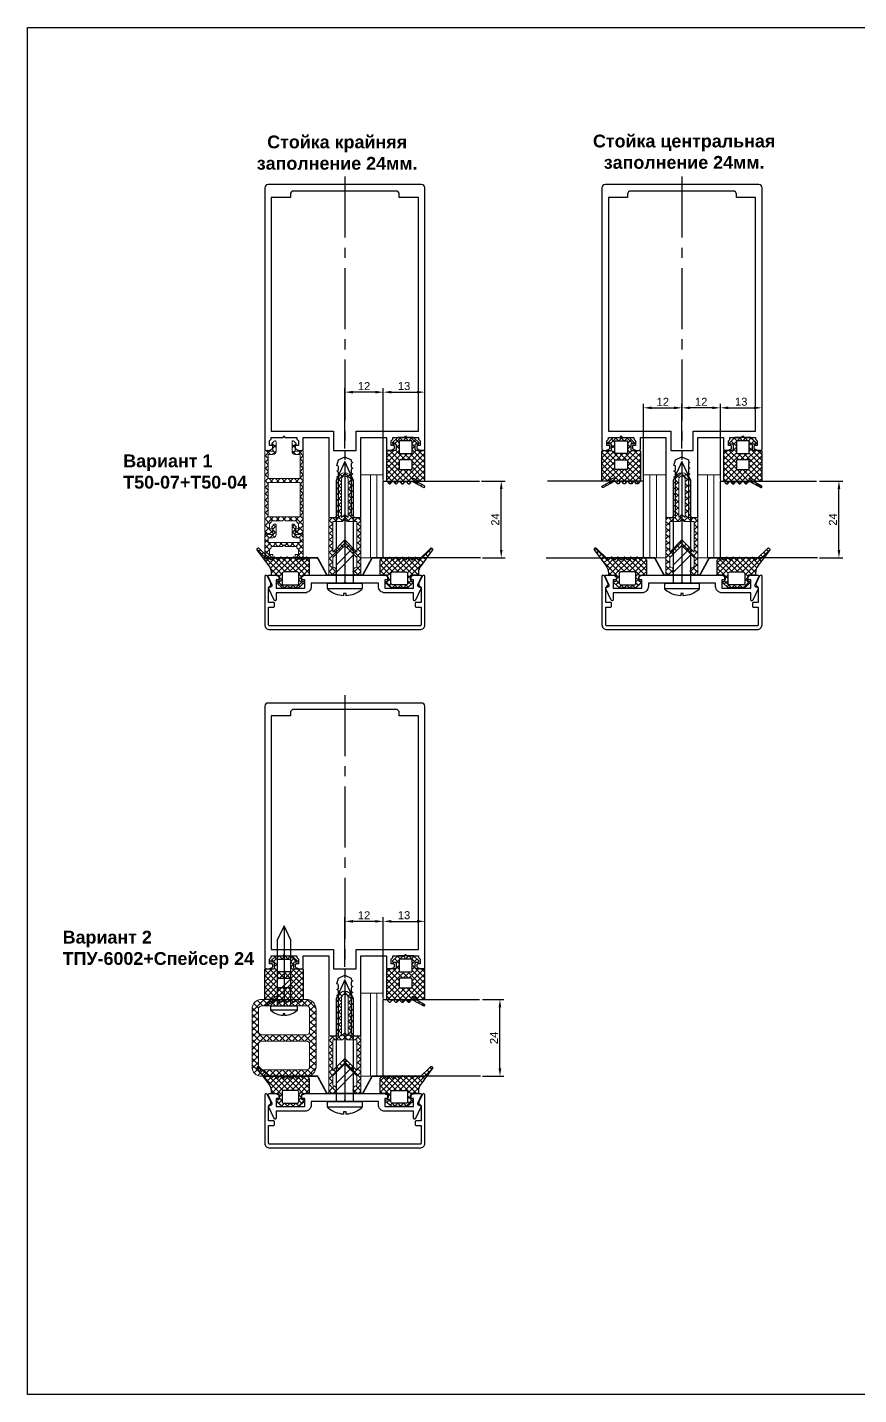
# Model space of a CAD drawing. Header units: millimetres. Extents: x 1744 to 18744, y -2272 to 2782.
# Drawn here: x 5796.6 to 6056.3, y 2066.4 to 2493.5 of the extents above; entities that cross this region are included whole.
import ezdxf

# ---------------------------------------------------------------- set-up
doc = ezdxf.new("R2010")
doc.units = ezdxf.units.MM
doc.linetypes.add('CENTER2', pattern=[28.575, 19.05, -3.175, 3.175, -3.175])
doc.linetypes.add('штриховая', pattern=[19.05, 12.7, -6.35])
doc.layers.add('Steklopaket 24mm', color=150, linetype='Continuous')
for name, color, linetype, lineweight in [('Подкладки', 1, 'Continuous', 20), ('Текстовый', 7, 'Continuous', 9), ('Уплотнители', 1, 'Continuous', 20), ('Штриховка', 1, 'Continuous', 5)]:
    doc.layers.add(name, color=color, linetype=linetype, lineweight=lineweight)
doc.styles.get("Standard").update_dxf_attribs({"font": 'arial.ttf'})
doc.styles.add('Каталожный', font='isocpeur.ttf', dxfattribs={"height": 2.5})
doc.dimstyles.new('ISO-25', dxfattribs={"dimtxt": 2.5, "dimasz": 2.5, "dimexe": 1.25, "dimexo": 0.625, "dimtad": 1, "dimtxsty": 'Standard', "dimcen": 2.5, "dimadec": 0, "dimazin": 0, "dimtfac": 1, "dimtmove": 0, "dimatfit": 3, "dimfxl": 1, "dimarcsym": 0})

# ---------------------------------------------------------------- blocks, each defined once
blk = doc.blocks.new('КП45310')
at = {"color": 0}
blk.add_lwpolyline([(23.8, -4.26), (23.8, -8.78, -0.279739), (23.48, -9.31, 0.401559), (23.17, -10.23), (24.24, -12.52, 0.802585), (25, -12.36), (25, 2.74, 0.414214), (23.5, 4.24), (-23.5, 4.24, 0.414214), (-25, 2.74), (-25, -12.36, 0.802585), (-24.24, -12.52), (-23.17, -10.23, 0.401559), (-23.48, -9.31, -0.279739), (-23.8, -8.78), (-23.8, -4.26), (-22.3, -4.26, 0.414214), (-22, -3.96), (-22, -3.06, 0.414214), (-22.3, -2.76), (-23.8, -2.76), (-23.8, 2.74, -0.414214), (-23.5, 3.04), (23.5, 3.04, -0.414214), (23.8, 2.74), (23.8, -2.76), (22.3, -2.76, 0.414214), (22, -3.06), (22, -3.96, 0.414214), (22.3, -4.26)], format="xyb", close=True, dxfattribs=at)
blk = doc.blocks.new('ТПУ-007ММ')
at = {"true_color": 0xafd9aa}
h = blk.add_hatch(dxfattribs=at)
h.set_pattern_fill('ANSI37', color=9, scale=10, angle=180, style=0)
h.set_pattern_definition([(225, (-3851.0623, 2334.4012), (0.88388348, -0.88388348), []), (315, (-3851.0623, 2334.4012), (0.88388348, 0.88388348), [])])
edge = h.paths.add_edge_path(flags=16)
edge.add_line((2.1, -1), (-2.1, -1))
edge.add_arc((-2.1, -1.5), 0.5, 90, 180)
edge.add_line((-2.6, -1.5), (-2.6, -4.5))
edge.add_arc((-2.1, -4.5), 0.5, 180, 270)
edge.add_line((-2.1, -5), (2.1, -5))
edge.add_arc((2.1, -4.5), 0.5, 270, 360)
edge.add_line((2.6, -4.5), (2.6, -1.5))
edge.add_arc((2.1, -1.5), 0.5, 0, 90)
edge = h.paths.add_edge_path()
edge.add_arc((-3.85, -2.25), 0.25, 0, 90, ccw=False)
edge.add_line((-3.6, -2.25), (-3.6, -3.75))
edge.add_arc((-3.85, -3.75), 0.25, -90, 0, ccw=False)
edge.add_line((-3.85, -4), (-5.75, -4))
edge.add_arc((-5.75, -4.25), 0.25, 90, 180)
edge.add_line((-6, -4.25), (-6, -8.62))
edge.add_arc((-5.8, -8.62), 0.2, 180, 225)
edge.add_line((-5.94, -8.76), (-5.18, -9.53))
edge.add_arc((-5, -9.35), 0.25, 225, 315)
edge.add_line((-4.82, -9.53), (-4.18, -8.88))
edge.add_arc((-4, -9.06), 0.25, 45, 135, ccw=False)
edge.add_line((-3.82, -8.88), (-3.18, -9.53))
edge.add_arc((-3, -9.35), 0.25, 225, 315)
edge.add_line((-2.82, -9.53), (-2.18, -8.88))
edge.add_arc((-2, -9.06), 0.25, 45, 135, ccw=False)
edge.add_line((-1.82, -8.88), (-1.18, -9.53))
edge.add_arc((-1, -9.35), 0.25, 225, 315)
edge.add_line((-0.82, -9.53), (-0.18, -8.88))
edge.add_arc((0, -9.06), 0.25, 45, 135, ccw=False)
edge.add_line((0.18, -8.88), (0.82, -9.53))
edge.add_arc((1, -9.35), 0.25, 225, 315)
edge.add_line((1.18, -9.53), (1.82, -8.88))
edge.add_arc((2, -9.06), 0.25, 45, 135, ccw=False)
edge.add_line((2.18, -8.88), (2.82, -9.53))
edge.add_arc((3, -9.35), 0.25, 225, 315)
edge.add_line((3.18, -9.53), (3.82, -8.88))
edge.add_arc((4, -9.06), 0.25, 45, 135, ccw=False)
edge.add_line((4.18, -8.88), (4.82, -9.53))
edge.add_arc((5, -9.35), 0.25, 225, 315)
edge.add_line((5.18, -9.53), (5.82, -8.88))
edge.add_arc((6, -9.06), 0.25, 45, 135, ccw=False)
edge.add_line((6.18, -8.88), (9.82, -12.42))
edge.add_arc((10, -12.25), 0.25, 225, 315)
edge.add_line((10.18, -12.42), (10.39, -12.21))
edge.add_arc((10.21, -12.04), 0.25, 315, 380.2249)
edge.add_line((10.44, -11.95), (6.8, -7.06))
edge.add_arc((10, -4.67), 4, 180, 216.7605, ccw=False)
edge.add_line((6, -4.67), (6, -4.3))
edge.add_arc((5.7, -4.3), 0.3, 360, 450)
edge.add_line((5.7, -4), (3.85, -4))
edge.add_arc((3.85, -3.75), 0.25, 180, 270, ccw=False)
edge.add_line((3.6, -3.75), (3.6, -2.25))
edge.add_arc((3.85, -2.25), 0.25, 90, 180, ccw=False)
edge.add_line((3.85, -2), (4.1, -2))
edge.add_arc((4.1, -1.75), 0.25, 270, 405.0646)
edge.add_line((4.28, -1.57), (2.57, -0.07))
edge.add_arc((2.4, -0.25), 0.25, 45.0646, 90)
edge.add_line((2.4, 0), (-2.4, 0))
edge.add_arc((-2.4, -0.25), 0.25, 90, 134.9354)
edge.add_line((-2.57, -0.07), (-4.28, -1.57))
edge.add_arc((-4.1, -1.75), 0.25, 134.9354, 270)
edge.add_line((-4.1, -2), (-3.85, -2))
at = {"color": 9, "true_color": 0xafd9aa}
for points in [[(-3.85, -2, -0.414214), (-3.6, -2.25), (-3.6, -3.75, -0.414214), (-3.85, -4), (-5.75, -4, 0.414214), (-6, -4.25), (-6, -8.62, 0.198912), (-5.94, -8.76), (-5.18, -9.53, 0.414214), (-4.82, -9.53), (-4.18, -8.88, -0.414214), (-3.82, -8.88), (-3.18, -9.53, 0.414214), (-2.82, -9.53), (-2.18, -8.88, -0.414214), (-1.82, -8.88), (-1.18, -9.53, 0.414214), (-0.82, -9.53), (-0.18, -8.88, -0.414214), (0.18, -8.88), (0.82, -9.53, 0.414214), (1.18, -9.53), (1.82, -8.88, -0.414214), (2.18, -8.88), (2.82, -9.53, 0.414214), (3.18, -9.53), (3.82, -8.88, -0.414214), (4.18, -8.88), (4.82, -9.53, 0.414214), (5.18, -9.53), (5.82, -8.88, -0.414214), (6.18, -8.88), (9.82, -12.42, 0.414214), (10.18, -12.42), (10.39, -12.21, 0.292538), (10.44, -11.95), (6.8, -7.06, -0.161788), (6, -4.67), (6, -4.3, 0.414214), (5.7, -4), (3.85, -4, -0.414214), (3.6, -3.75), (3.6, -2.25, -0.414214), (3.85, -2), (4.1, -2, 0.668587), (4.28, -1.57), (2.57, -0.07, 0.198619), (2.4, 0), (-2.4, 0, 0.198619), (-2.57, -0.07), (-4.28, -1.57, 0.668587), (-4.1, -2)], [(2.1, -1), (-2.1, -1, 0.414214), (-2.6, -1.5), (-2.6, -4.5, 0.414214), (-2.1, -5), (2.1, -5, 0.414214), (2.6, -4.5), (2.6, -1.5, 0.414214)]]:
    blk.add_lwpolyline(points, format="xyb", close=True, dxfattribs=at)
blk = doc.blocks.new('ТПУ-6002')
at = {"true_color": 0xafd9aa}
h = blk.add_hatch(dxfattribs=at)
h.set_pattern_fill('ANSI37', color=9, scale=10, angle=180, style=0)
h.set_pattern_definition([(225, (359.6389, 110.4286), (0.8838835, -0.8838835), []), (315, (359.6389, 110.4286), (0.8838835, 0.8838835), [])])
edge = h.paths.add_edge_path(flags=16)
edge.add_line((1.75, -1), (-1.75, -1))
edge.add_arc((-1.75, -1.25), 0.25, 90, 180)
edge.add_line((-2, -1.25), (-2, -4.75))
edge.add_arc((-1.75, -4.75), 0.25, 180, 270)
edge.add_line((-1.75, -5), (1.75, -5))
edge.add_arc((1.75, -4.75), 0.25, 270, 360)
edge.add_line((2, -4.75), (2, -1.25))
edge.add_arc((1.75, -1.25), 0.25, 0, 90)
edge = h.paths.add_edge_path()
edge.add_line((2.37, -12.66), (4.04, -13.57))
edge.add_arc((4.16, -13.35), 0.25, 241.5196, 270)
edge.add_line((4.16, -13.6), (5.75, -13.6))
edge.add_arc((5.75, -13.35), 0.25, 270, 360)
edge.add_line((6, -13.35), (6, -4.25))
edge.add_arc((5.75, -4.25), 0.25, 0, 90)
edge.add_line((5.75, -4), (3.25, -4))
edge.add_arc((3.25, -3.75), 0.25, 180, 270, ccw=False)
edge.add_line((3, -3.75), (3, -2.25))
edge.add_arc((3.25, -2.25), 0.25, 90, 180, ccw=False)
edge.add_line((3.25, -2), (3.9, -2))
edge.add_arc((3.9, -1.75), 0.25, 270, 405.0646)
edge.add_line((4.08, -1.57), (2.57, -0.07))
edge.add_arc((2.4, -0.25), 0.25, 45.0646, 90)
edge.add_line((2.4, 0), (-2.4, 0))
edge.add_arc((-2.4, -0.25), 0.25, 90, 134.9354)
edge.add_line((-2.57, -0.07), (-4.08, -1.57))
edge.add_arc((-3.9, -1.75), 0.25, 134.9354, 270)
edge.add_line((-3.9, -2), (-3.25, -2))
edge.add_arc((-3.25, -2.25), 0.25, 0, 90, ccw=False)
edge.add_line((-3, -2.25), (-3, -3.75))
edge.add_arc((-3.25, -3.75), 0.25, -90, 0, ccw=False)
edge.add_line((-3.25, -4), (-5.75, -4))
edge.add_arc((-5.75, -4.25), 0.25, 90, 180)
edge.add_line((-6, -4.25), (-6, -13.5))
edge.add_arc((-5.75, -13.5), 0.25, 180, 225)
edge.add_line((-5.93, -13.67), (-5.18, -14.42))
edge.add_arc((-5, -14.25), 0.25, 225, 315)
edge.add_line((-4.82, -14.42), (-4.18, -13.78))
edge.add_arc((-4, -13.95), 0.25, 45, 135, ccw=False)
edge.add_line((-3.82, -13.78), (-3.18, -14.42))
edge.add_arc((-3, -14.25), 0.25, 225, 315)
edge.add_line((-2.82, -14.42), (-2.18, -13.78))
edge.add_arc((-2, -13.95), 0.25, 45, 135, ccw=False)
edge.add_line((-1.82, -13.78), (-1.18, -14.42))
edge.add_arc((-1, -14.25), 0.25, 225, 315)
edge.add_line((-0.82, -14.42), (-0.18, -13.78))
edge.add_arc((0, -13.95), 0.25, 45, 135, ccw=False)
edge.add_line((0.18, -13.78), (0.82, -14.42))
edge.add_arc((1, -14.25), 0.25, 225, 315)
edge.add_line((1.18, -14.42), (1.87, -13.73))
edge.add_arc((2.04, -13.91), 0.25, 61.5196, 135, ccw=False)
edge.add_line((2.16, -13.69), (5.63, -15.57))
edge.add_arc((5.75, -15.35), 0.25, 241.5196, 421.5196)
edge.add_line((5.87, -15.13), (2.13, -13.1))
edge.add_arc((2.25, -12.88), 0.25, 61.5196, 241.5196, ccw=False)
edge = h.paths.add_edge_path(flags=16)
edge.add_line((1.75, -7), (-1.75, -7))
edge.add_arc((-1.75, -7.25), 0.25, 90, 180)
edge.add_line((-2, -7.25), (-2, -9.75))
edge.add_arc((-1.75, -9.75), 0.25, 180, 270)
edge.add_line((-1.75, -10), (1.75, -10))
edge.add_arc((1.75, -9.75), 0.25, 270, 360)
edge.add_line((2, -9.75), (2, -7.25))
edge.add_arc((1.75, -7.25), 0.25, 0, 90)
at = {"color": 9, "true_color": 0xafd9aa}
for points in [[(2.37, -12.66), (4.04, -13.57, 0.124913), (4.16, -13.6), (5.75, -13.6, 0.414214), (6, -13.35), (6, -4.25, 0.414214), (5.75, -4), (3.25, -4, -0.414214), (3, -3.75), (3, -2.25, -0.414214), (3.25, -2), (3.9, -2, 0.668587), (4.08, -1.57), (2.57, -0.07, 0.198619), (2.4, 0), (-2.4, 0, 0.198619), (-2.57, -0.07), (-4.08, -1.57, 0.668587), (-3.9, -2), (-3.25, -2, -0.414214), (-3, -2.25), (-3, -3.75, -0.414214), (-3.25, -4), (-5.75, -4, 0.414214), (-6, -4.25), (-6, -13.5, 0.198912), (-5.93, -13.67), (-5.18, -14.42, 0.414214), (-4.82, -14.42), (-4.18, -13.78, -0.414214), (-3.82, -13.78), (-3.18, -14.42, 0.414214), (-2.82, -14.42), (-2.18, -13.78, -0.414214), (-1.82, -13.78), (-1.18, -14.42, 0.414214), (-0.82, -14.42), (-0.18, -13.78, -0.414214), (0.18, -13.78), (0.82, -14.42, 0.414214), (1.18, -14.42), (1.87, -13.73, -0.332076), (2.16, -13.69), (5.63, -15.57, 1), (5.87, -15.13), (2.13, -13.1, -1)], [(1.75, -1), (-1.75, -1, 0.414214), (-2, -1.25), (-2, -4.75, 0.414214), (-1.75, -5), (1.75, -5, 0.414214), (2, -4.75), (2, -1.25, 0.414214)], [(1.75, -7), (-1.75, -7, 0.414214), (-2, -7.25), (-2, -9.75, 0.414214), (-1.75, -10), (1.75, -10, 0.414214), (2, -9.75), (2, -7.25, 0.414214)]]:
    blk.add_lwpolyline(points, format="xyb", close=True, dxfattribs=at)
blk = doc.blocks.new('КП45370')
at = {"color": 146, "true_color": 0x105689}
for points in [[(5, 25), (13, 25), (13, 21.5, 0.414214), (13.5, 21), (14.43, 21, 0.116434), (14.56, 21.03), (15.33, 21.42, 0.284079), (15.5, 21.69), (15.5, 22.2, 0.414214), (15.2, 22.5), (14.5, 22.5), (14.5, 24), (14.91, 24.41, 0.198912), (15, 24.62), (15, 25), (18.56, 25, 0.284079), (18.83, 25.17), (19, 25.5), (19.17, 25.17, 0.284079), (19.44, 25), (23, 25), (23, 24.62, 0.198912), (23.09, 24.41), (23.5, 24), (23.5, 22.5), (22.8, 22.5, 0.414214), (22.5, 22.2), (22.5, 21.69, 0.284079), (22.67, 21.42), (23.44, 21.03, 0.116434), (23.57, 21), (24.5, 21, 0.414214), (25, 21.5), (25, 103, 0.414214), (24, 104), (-24, 104, 0.414214), (-25, 103), (-25, 21.5, 0.414214), (-24.5, 21), (-23.57, 21, 0.116434), (-23.44, 21.03), (-22.67, 21.42, 0.284079), (-22.5, 21.69), (-22.5, 22.2, 0.414214), (-22.8, 22.5), (-23.5, 22.5), (-23.5, 24), (-23.09, 24.41, 0.198912), (-23, 24.62), (-23, 25), (-19.44, 25, 0.284079), (-19.17, 25.17), (-19, 25.5), (-18.83, 25.17, 0.284079), (-18.56, 25), (-15, 25), (-15, 24.62, 0.198912), (-14.91, 24.41), (-14.5, 24), (-14.5, 22.5), (-15.2, 22.5, 0.414214), (-15.5, 22.2), (-15.5, 21.69, 0.284079), (-15.33, 21.42), (-14.56, 21.03, 0.116434), (-14.43, 21), (-13.5, 21, 0.414214), (-13, 21.5), (-13, 25), (-5, 25), (-5, 0.5, 0.414214), (-4.5, 0), (-3.12, 0, 0.198912), (-2.91, 0.09), (-2.09, 0.91, 0.198912), (-2, 1.12), (-2, 1.46, 0.284079), (-2.17, 1.73), (-2.5, 1.9), (-2.17, 2.07, 0.284079), (-2, 2.34), (-2, 3.26, 0.284079), (-2.17, 3.53), (-2.5, 3.7), (-2.17, 3.87, 0.284079), (-2, 4.14), (-2, 5.06, 0.284079), (-2.17, 5.33), (-2.5, 5.5), (-2.17, 5.67, 0.284079), (-2, 5.94), (-2, 6.86, 0.284079), (-2.17, 7.13), (-2.5, 7.3), (-2.17, 7.47, 0.284079), (-2, 7.74), (-2, 8.66, 0.284079), (-2.17, 8.93), (-2.5, 9.1), (-2.17, 9.27, 0.284079), (-2, 9.54), (-2, 10.46, 0.284079), (-2.17, 10.73), (-2.5, 10.9), (-2.17, 11.07, 0.284079), (-2, 11.34), (-2, 12.26, 0.284079), (-2.17, 12.53), (-2.5, 12.7), (-2.17, 12.87, 0.284079), (-2, 13.14), (-2, 14.06, 0.284079), (-2.17, 14.33), (-2.5, 14.5), (-2.17, 14.67, 0.284079), (-2, 14.94), (-2, 15.86, 0.284079), (-2.17, 16.13), (-2.5, 16.3), (-2, 18), (0, 19), (2, 18), (2, 17.64, 0.284079), (2.17, 17.37), (2.5, 17.2), (2.17, 17.03, 0.284079), (2, 16.76), (2, 15.84, 0.284079), (2.17, 15.57), (2.5, 15.4), (2.17, 15.23, 0.284079), (2, 14.96), (2, 14.04, 0.284079), (2.17, 13.77), (2.5, 13.6), (2.17, 13.43, 0.284079), (2, 13.16), (2, 12.24, 0.284079), (2.17, 11.97), (2.5, 11.8), (2.17, 11.63, 0.284079), (2, 11.36), (2, 10.44, 0.284079), (2.17, 10.17), (2.5, 10), (2.17, 9.83, 0.284079), (2, 9.56), (2, 8.64, 0.284079), (2.17, 8.37), (2.5, 8.2), (2.17, 8.03, 0.284079), (2, 7.76), (2, 6.84, 0.284079), (2.17, 6.57), (2.5, 6.4), (2.17, 6.23, 0.284079), (2, 5.96), (2, 5.04, 0.284079), (2.17, 4.77), (2.5, 4.6), (2.17, 4.43, 0.284079), (2, 4.16), (2, 3.24, 0.284079), (2.17, 2.97), (2.5, 2.8), (2.17, 2.63, 0.284079), (2, 2.36), (2, 1.12, 0.198912), (2.09, 0.91), (2.91, 0.09, 0.198912), (3.12, 0), (4.5, 0, 0.414214), (5, 0.5)], [(3.5, 27), (23, 27), (23, 100), (17, 100), (17, 101, 0.414214), (16, 102), (-16, 102, 0.414214), (-17, 101), (-17, 100), (-23, 100), (-23, 27), (-3.5, 27), (-3.5, 21), (3.5, 21)]]:
    blk.add_lwpolyline(points, format="xyb", close=True, dxfattribs=at)
blk = doc.blocks.new('Т50-01')
at = {"layer": 'Штриховка', "lineweight": 5}
h = blk.add_hatch(dxfattribs=at)
h.set_pattern_fill('ANSI37', color=256, scale=11.2, angle=90, style=0)
h.set_pattern_definition([(135, (-7160.1142, 3974.9053), (-0.9899495, -0.9899495), []), (225, (-7160.1142, 3974.9053), (0.9899495, -0.9899495), [])])
h.paths.add_polyline_path([(-13.2, -0.7), (-12.5, 0), (-13.2, 0.7), (-13.2, 3.8), (-22.8, 3.8), (-19, 0), (-22.8, -3.8), (-13.2, -3.8)], flags=16)
edge = h.paths.add_edge_path()
edge.add_line((-12, -4.7), (-12, -2.25))
edge.add_arc((-11.75, -2.25), 0.25, 90, 180, ccw=False)
edge.add_line((-11.75, -2), (-5.2, -2))
edge.add_arc((-5, -1.85), 0.25, 216.8699, 323.1301)
edge.add_line((-4.8, -2), (0, -2))
edge.add_arc((0, 0), 2, 270, 450)
edge.add_line((0, 2), (-4.8, 2))
edge.add_arc((-5, 1.85), 0.25, 36.8699, 143.1301)
edge.add_line((-5.2, 2), (-11.75, 2))
edge.add_arc((-11.75, 2.25), 0.25, 180, 270, ccw=False)
edge.add_line((-12, 2.25), (-12, 4.7))
edge.add_arc((-12.3, 4.7), 0.3, 360, 450)
edge.add_line((-12.3, 5), (-29.7, 5))
edge.add_arc((-29.7, 4.7), 0.3, 90, 180)
edge.add_line((-30, 4.7), (-30, 3.75))
edge.add_arc((-28.75, 3.75), 1.25, 180, 350.7182)
edge.add_arc((-27.22, 3.5), 0.3, 90, 170.7182, ccw=False)
edge.add_line((-27.22, 3.8), (-24.5, 3.8))
edge.add_line((-24.5, 3.8), (-20.7, 0))
edge.add_line((-20.7, 0), (-24.5, -3.8))
edge.add_line((-24.5, -3.8), (-27.22, -3.8))
edge.add_arc((-27.22, -3.5), 0.3, 189.2818, 270, ccw=False)
edge.add_arc((-28.75, -3.75), 1.25, 9.2818, 180)
edge.add_line((-30, -3.75), (-30, -4.7))
edge.add_arc((-29.7, -4.7), 0.3, 180, 270)
edge.add_line((-29.7, -5), (-12.3, -5))
edge.add_arc((-12.3, -4.7), 0.3, 270, 360)
edge = h.paths.add_edge_path(flags=16)
edge.add_line((-11, 0), (-12, -1))
edge.add_line((-12, -1), (0, -1))
edge.add_arc((0, 0), 1, 270, 450)
edge.add_line((0, 1), (-12, 1))
edge.add_line((-12, 1), (-11, 0))
at = {"layer": 'Уплотнители'}
for points in [[(-12, -4.7), (-12, -2.25, -0.414214), (-11.75, -2), (-5.2, -2, 0.5), (-4.8, -2), (0, -2, 1), (0, 2), (-4.8, 2, 0.5), (-5.2, 2), (-11.75, 2, -0.414214), (-12, 2.25), (-12, 4.7, 0.414214), (-12.3, 5), (-29.7, 5, 0.414214), (-30, 4.7), (-30, 3.75, 0.922113), (-27.52, 3.55, -0.367523), (-27.22, 3.8), (-24.5, 3.8), (-20.7, 0), (-24.5, -3.8), (-27.22, -3.8, -0.367523), (-27.52, -3.55, 0.922113), (-30, -3.75), (-30, -4.7, 0.414214), (-29.7, -5), (-12.3, -5, 0.414214)], [(-11, 0), (-12, -1), (0, -1, 1), (0, 1), (-12, 1), (-11, 0)]]:
    blk.add_lwpolyline(points, format="xyb", close=True, dxfattribs=at)
blk.add_lwpolyline([(-13.2, -0.7), (-12.5, 0), (-13.2, 0.7), (-13.2, 3.8), (-22.8, 3.8), (-19, 0), (-22.8, -3.8), (-13.2, -3.8)], close=True, dxfattribs=at)
blk = doc.blocks.new('КП45313-2')
blk.add_lwpolyline([(-12.43, -2.6, -0.116434), (-12.56, -2.57), (-13.33, -2.18, -0.284079), (-13.5, -1.92), (-13.5, -1.4, -0.414214), (-13.2, -1.1), (-12.5, -1.1), (-12.5, 1.4), (-21.5, 1.4), (-21.5, -1.1), (-20.8, -1.1, -0.414214), (-20.5, -1.4), (-20.5, -1.92, -0.284079), (-20.67, -2.18), (-21.44, -2.57, -0.116434), (-21.57, -2.6), (-23.7, -2.6, -0.548619), (-23.97, -2.17), (-22.73, 0.5, 0.414214), (-22.87, 0.89), (-23.63, 1.25, -0.414214), (-23.77, 1.64), (-22.1, 5.23, -0.291473), (-21.83, 5.4), (-21.8, 5.4, -0.414214), (-21.5, 5.1), (-21.5, 2.9), (-12.5, 2.9, -0.414214), (-10.5, 0.9), (-10.5, -0.1), (-0.44, -0.1, -0.284079), (-0.17, -0.27), (0, -0.6), (0.17, -0.27, -0.284079), (0.44, -0.1), (10.5, -0.1), (10.5, 0.9, -0.414214), (12.5, 2.9), (21.5, 2.9), (21.5, 5.1, -0.414214), (21.8, 5.4), (21.83, 5.4, -0.291473), (22.1, 5.23), (23.77, 1.64, -0.414214), (23.63, 1.25), (22.87, 0.89, 0.414214), (22.73, 0.5), (23.97, -2.17, -0.548619), (23.7, -2.6), (21.57, -2.6, -0.116434), (21.44, -2.57), (20.67, -2.18, -0.284079), (20.5, -1.92), (20.5, -1.4, -0.414214), (20.8, -1.1), (21.5, -1.1), (21.5, 1.4), (12.5, 1.4), (12.5, -1.1), (13.2, -1.1, -0.414214), (13.5, -1.4), (13.5, -1.92, -0.284079), (13.33, -2.18), (12.56, -2.57, -0.116434), (12.43, -2.6)], format="xyb", close=True)
blk = doc.blocks.new('ВС 5.5х38 А2 DIN7981')
for p, q in [((0, 38), (0, 0)), ((-5.4, -1.69), (5.4, -1.69))]:
    blk.add_line(p, q)
for points in [[(2.75, 0), (2.75, 32.1), (0, 38), (-2.75, 32.1), (-2.75, 0)], [(-2.75, 3.33), (2.75, 8.83), (2.75, 11.12), (-2.75, 5.62)]]:
    blk.add_lwpolyline(points, close=True)
blk.add_lwpolyline([(-0.39, -3.94, -0.161849), (-5.22, -2.08, -0.223888), (-5.4, -1.69), (-5.4, 0), (5.4, 0), (5.4, -1.69, -0.223888), (5.22, -2.08, -0.161849), (0.39, -3.94), (0.39, -3.24), (-0.39, -3.24)], format="xyb", close=True)
blk = doc.blocks.new('Т50-07')
at = {"layer": 'Штриховка', "lineweight": 5}
h = blk.add_hatch(dxfattribs=at)
h.set_pattern_fill('ANSI37', color=256, scale=11.2, angle=90, style=0)
h.set_pattern_definition([(135, (-11406.9071, 3792.9893), (-0.9899495, -0.9899495), []), (225, (-11406.9071, 3792.9893), (0.9899495, -0.9899495), [])])
h.paths.add_polyline_path([(1.2, 5), (1.2, -5), (12, -5), (12, 5)], flags=16)
edge = h.paths.add_edge_path()
edge.add_line((0, 5), (-7.5, 5))
edge.add_line((-7.5, 5), (-7.5, 3.5))
edge.add_arc((-8.5, 3.5), 1, -90, 0, ccw=False)
edge.add_line((-8.5, 2.5), (-11.48, 2.5))
edge.add_arc((-11.48, 2.82), 0.317, 135, 270, ccw=False)
edge.add_line((-11.71, 3.04), (-11.04, 3.71))
edge.add_arc((-10.82, 3.5), 0.3, 45, 135, ccw=False)
edge.add_line((-10.61, 3.71), (-10.4, 3.5))
edge.add_line((-10.4, 3.5), (-8.5, 3.5))
edge.add_line((-8.5, 3.5), (-8.5, 4.8))
edge.add_arc((-8.5, 5.1), 0.3, 180, 270, ccw=False)
edge.add_line((-8.8, 5.1), (-8.8, 5.7))
edge.add_arc((-8.5, 5.7), 0.3, 90, 180, ccw=False)
edge.add_line((-8.5, 6), (16.7, 6))
edge.add_arc((16.7, 5.5), 0.5, 0, 90, ccw=False)
edge.add_line((17.2, 5.5), (17.2, 4.57))
edge.add_arc((16.9, 4.57), 0.3, -26.5651, 0, ccw=False)
edge.add_line((17.17, 4.44), (16.78, 3.67))
edge.add_arc((16.51, 3.8), 0.3, 270, 333.4349, ccw=False)
edge.add_line((16.51, 3.5), (16, 3.5))
edge.add_arc((16, 3.8), 0.3, 180, 270, ccw=False)
edge.add_line((15.7, 3.8), (15.7, 4.5))
edge.add_line((15.7, 4.5), (14.2, 4.5))
edge.add_line((14.2, 4.5), (13.79, 4.09))
edge.add_arc((13.58, 4.3), 0.3, 270, 315, ccw=False)
edge.add_line((13.58, 4), (13.2, 4))
edge.add_line((13.2, 4), (13.2, 0.62))
edge.add_arc((12.9, 0.62), 0.3, -45, 0, ccw=False)
edge.add_line((13.11, 0.41), (12.7, 0))
edge.add_line((12.7, 0), (13.11, -0.41))
edge.add_arc((12.9, -0.62), 0.3, 0, 45, ccw=False)
edge.add_line((13.2, -0.62), (13.2, -4))
edge.add_line((13.2, -4), (13.58, -4))
edge.add_arc((13.58, -4.3), 0.3, 45, 90, ccw=False)
edge.add_line((13.79, -4.09), (14.2, -4.5))
edge.add_line((14.2, -4.5), (15.7, -4.5))
edge.add_line((15.7, -4.5), (15.7, -3.8))
edge.add_arc((16, -3.8), 0.3, 90, 180, ccw=False)
edge.add_line((16, -3.5), (16.51, -3.5))
edge.add_arc((16.51, -3.8), 0.3, 26.5651, 90, ccw=False)
edge.add_line((16.78, -3.67), (17.17, -4.44))
edge.add_arc((16.9, -4.57), 0.3, 0, 26.5651, ccw=False)
edge.add_line((17.2, -4.57), (17.2, -5.5))
edge.add_arc((16.7, -5.5), 0.5, -90, 0, ccw=False)
edge.add_line((16.7, -6), (-8.5, -6))
edge.add_arc((-8.5, -5.7), 0.3, 180, 270, ccw=False)
edge.add_line((-8.8, -5.7), (-8.8, -5.1))
edge.add_arc((-8.5, -5.1), 0.3, 90, 180, ccw=False)
edge.add_line((-8.5, -4.8), (-8.5, -3.5))
edge.add_line((-8.5, -3.5), (-10.4, -3.5))
edge.add_line((-10.4, -3.5), (-10.61, -3.71))
edge.add_arc((-10.82, -3.5), 0.3, 225, 315, ccw=False)
edge.add_line((-11.04, -3.71), (-11.71, -3.04))
edge.add_arc((-11.48, -2.82), 0.317, 90, 225, ccw=False)
edge.add_line((-11.48, -2.5), (-8.5, -2.5))
edge.add_arc((-8.5, -3.5), 1, 0, 90, ccw=False)
edge.add_line((-7.5, -3.5), (-7.5, -5))
edge.add_line((-7.5, -5), (0, -5))
edge.add_line((0, -5), (0, 5))
at = {"layer": 'Уплотнители'}
blk.add_lwpolyline([(0, 5), (-7.5, 5), (-7.5, 3.5, -0.414214), (-8.5, 2.5), (-11.48, 2.5, -0.668179), (-11.71, 3.04), (-11.04, 3.71, -0.414214), (-10.61, 3.71), (-10.4, 3.5), (-8.5, 3.5), (-8.5, 4.8, -0.414214), (-8.8, 5.1), (-8.8, 5.7, -0.414214), (-8.5, 6), (16.7, 6, -0.414214), (17.2, 5.5), (17.2, 4.57, -0.116434), (17.17, 4.44), (16.78, 3.67, -0.284079), (16.51, 3.5), (16, 3.5, -0.414214), (15.7, 3.8), (15.7, 4.5), (14.2, 4.5), (13.79, 4.09, -0.198912), (13.58, 4), (13.2, 4), (13.2, 0.62, -0.198912), (13.11, 0.41), (12.7, 0), (13.11, -0.41, -0.198912), (13.2, -0.62), (13.2, -4), (13.58, -4, -0.198912), (13.79, -4.09), (14.2, -4.5), (15.7, -4.5), (15.7, -3.8, -0.414214), (16, -3.5), (16.51, -3.5, -0.284079), (16.78, -3.67), (17.17, -4.44, -0.116434), (17.2, -4.57), (17.2, -5.5, -0.414214), (16.7, -6), (-8.5, -6, -0.414214), (-8.8, -5.7), (-8.8, -5.1, -0.414214), (-8.5, -4.8), (-8.5, -3.5), (-10.4, -3.5), (-10.61, -3.71, -0.414214), (-11.04, -3.71), (-11.71, -3.04, -0.668179), (-11.48, -2.5), (-8.5, -2.5, -0.414214), (-7.5, -3.5), (-7.5, -5), (0, -5)], format="xyb", close=True, dxfattribs=at)
blk.add_lwpolyline([(1.2, 5), (1.2, -5), (12, -5), (12, 5)], close=True, dxfattribs=at)
blk = doc.blocks.new('Т50-04')
at = {"layer": 'Штриховка', "lineweight": 5}
h = blk.add_hatch(dxfattribs=at)
h.set_pattern_fill('ANSI37', color=256, scale=0.4, angle=90, style=0)
h.set_pattern_definition([(135, (70.9065, -539.6547), (-0.8980256, -0.8980256), []), (225, (70.9065, -539.6547), (0.8980256, -0.8980256), [])])
edge = h.paths.add_edge_path()
edge.add_line((0.7, 0), (1.11, 0.41))
edge.add_arc((0.9, 0.62), 0.3, 315, 360)
edge.add_line((1.2, 0.62), (1.2, 4))
edge.add_line((1.2, 4), (1.58, 4))
edge.add_arc((1.58, 4.3), 0.3, 270, 315)
edge.add_line((1.79, 4.09), (2.2, 4.5))
edge.add_line((2.2, 4.5), (3.7, 4.5))
edge.add_line((3.7, 4.5), (3.7, 3.8))
edge.add_arc((4, 3.8), 0.3, 180, 270)
edge.add_line((4, 3.5), (4.51, 3.5))
edge.add_arc((4.51, 3.8), 0.3, 270, 333.4349)
edge.add_line((4.78, 3.67), (5.17, 4.44))
edge.add_arc((4.9, 4.57), 0.3, 333.4349, 360)
edge.add_line((5.2, 4.57), (5.2, 5.5))
edge.add_arc((4.7, 5.5), 0.5, 360, 450)
edge.add_line((4.7, 6), (-2.5, 6))
edge.add_arc((-2.5, 5.7), 0.3, 90, 180)
edge.add_line((-2.8, 5.7), (-2.8, 5.1))
edge.add_arc((-2.5, 5.1), 0.3, 180, 270)
edge.add_line((-2.5, 4.8), (-2.5, 3.5))
edge.add_line((-2.5, 3.5), (-4.4, 3.5))
edge.add_line((-4.4, 3.5), (-4.61, 3.71))
edge.add_arc((-4.82, 3.5), 0.3, 405, 495)
edge.add_line((-5.04, 3.71), (-5.71, 3.04))
edge.add_arc((-5.48, 2.82), 0.317, 135, 270)
edge.add_line((-5.48, 2.5), (-2.5, 2.5))
edge.add_arc((-2.5, 3.5), 1, 270, 360)
edge.add_line((-1.5, 3.5), (-1.5, 5))
edge.add_line((-1.5, 5), (0, 5))
edge.add_line((0, 5), (0, -5))
edge.add_line((0, -5), (-1.5, -5))
edge.add_line((-1.5, -5), (-1.5, -3.5))
edge.add_arc((-2.5, -3.5), 1, 360, 450)
edge.add_line((-2.5, -2.5), (-5.48, -2.5))
edge.add_arc((-5.48, -2.82), 0.317, 90, 225)
edge.add_line((-5.71, -3.04), (-5.04, -3.71))
edge.add_arc((-4.82, -3.5), 0.3, 225, 315)
edge.add_line((-4.61, -3.71), (-4.4, -3.5))
edge.add_line((-4.4, -3.5), (-2.5, -3.5))
edge.add_line((-2.5, -3.5), (-2.5, -4.8))
edge.add_arc((-2.5, -5.1), 0.3, 90, 180)
edge.add_line((-2.8, -5.1), (-2.8, -5.7))
edge.add_arc((-2.5, -5.7), 0.3, 180, 270)
edge.add_line((-2.5, -6), (4.7, -6))
edge.add_arc((4.7, -5.5), 0.5, 270, 360)
edge.add_line((5.2, -5.5), (5.2, -4.57))
edge.add_arc((4.9, -4.57), 0.3, 360, 386.5651)
edge.add_line((5.17, -4.44), (4.78, -3.67))
edge.add_arc((4.51, -3.8), 0.3, 386.5651, 450)
edge.add_line((4.51, -3.5), (4, -3.5))
edge.add_arc((4, -3.8), 0.3, 450, 540)
edge.add_line((3.7, -3.8), (3.7, -4.5))
edge.add_line((3.7, -4.5), (2.2, -4.5))
edge.add_line((2.2, -4.5), (1.79, -4.09))
edge.add_arc((1.58, -4.3), 0.3, 405, 450)
edge.add_line((1.58, -4), (1.2, -4))
edge.add_line((1.2, -4), (1.2, -0.62))
edge.add_arc((0.9, -0.62), 0.3, 360, 405)
edge.add_line((1.11, -0.41), (0.7, 0))
at = {"layer": 'Уплотнители'}
blk.add_lwpolyline([(0.7, 0), (1.11, 0.41, 0.198912), (1.2, 0.62), (1.2, 4), (1.58, 4, 0.198912), (1.79, 4.09), (2.2, 4.5), (3.7, 4.5), (3.7, 3.8, 0.414214), (4, 3.5), (4.51, 3.5, 0.284079), (4.78, 3.67), (5.17, 4.44, 0.116434), (5.2, 4.57), (5.2, 5.5, 0.414214), (4.7, 6), (-2.5, 6, 0.414214), (-2.8, 5.7), (-2.8, 5.1, 0.414214), (-2.5, 4.8), (-2.5, 3.5), (-4.4, 3.5), (-4.61, 3.71, 0.414214), (-5.04, 3.71), (-5.71, 3.04, 0.668179), (-5.48, 2.5), (-2.5, 2.5, 0.414214), (-1.5, 3.5), (-1.5, 5), (0, 5), (0, -5), (-1.5, -5), (-1.5, -3.5, 0.414214), (-2.5, -2.5), (-5.48, -2.5, 0.668179), (-5.71, -3.04), (-5.04, -3.71, 0.414214), (-4.61, -3.71), (-4.4, -3.5), (-2.5, -3.5), (-2.5, -4.8, 0.414214), (-2.8, -5.1), (-2.8, -5.7, 0.414214), (-2.5, -6), (4.7, -6, 0.414214), (5.2, -5.5), (5.2, -4.57, 0.116434), (5.17, -4.44), (4.78, -3.67, 0.284079), (4.51, -3.5), (4, -3.5, 0.414214), (3.7, -3.8), (3.7, -4.5), (2.2, -4.5), (1.79, -4.09, 0.198912), (1.58, -4), (1.2, -4), (1.2, -0.62, 0.198912), (1.11, -0.41), (0.7, 0)], format="xyb", dxfattribs=at)
blk = doc.blocks.new('Спейсер 24')
at = {"layer": 'Штриховка', "lineweight": 5}
h = blk.add_hatch(dxfattribs=at)
h.set_pattern_fill('ANSI37', color=256, scale=11.2, angle=90, style=0)
h.set_pattern_definition([(135, (-7515.7988, 3664.8835), (-0.9899495, -0.9899495), []), (225, (-7515.7988, 3664.8835), (0.9899495, -0.9899495), [])])
h.paths.add_polyline_path([(21, -10, 0.414214), (24, -7), (24, 7, 0.414214), (21, 10), (3, 10, 0.414214), (0, 7), (0, -7, 0.414214), (3, -10)])
h.paths.add_polyline_path([(10, -8), (3, -8, -0.414214), (2, -7), (2, 7, -0.414214), (3, 8), (10, 8, -0.414214), (11, 7), (11, -7, -0.414214)], flags=16)
h.paths.add_polyline_path([(13, -7), (13, 7, -0.414214), (14, 8), (21, 8, -0.414214), (22, 7), (22, -7, -0.414214), (21, -8), (14, -8, -0.414214)], flags=16)
at = {"layer": 'Уплотнители'}
for points in [[(21, -10), (3, -10, -0.414214), (0, -7), (0, 7, -0.414214), (3, 10), (21, 10, -0.414214), (24, 7), (24, -7, -0.414214)], [(10, -8), (3, -8, -0.414214), (2, -7), (2, 7, -0.414214), (3, 8), (10, 8, -0.414214), (11, 7), (11, -7, -0.414214)], [(22, -7), (22, 7, 0.414214), (21, 8), (14, 8, 0.414214), (13, 7), (13, -7, 0.414214), (14, -8), (21, -8, 0.414214)]]:
    blk.add_lwpolyline(points, format="xyb", close=True, dxfattribs=at)
blk = doc.blocks.new('*U244')
at = {"color": 0, "linetype": 'CENTER2', "transparency": 16777216}
blk.add_line((0, 44.25), (0, -44.25), dxfattribs=at)
blk = doc.blocks.new('*U245')
at = {"color": 0, "linetype": 'CENTER2', "transparency": 16777216}
blk.add_line((0, 44.25), (0, -44.25), dxfattribs=at)
blk = doc.blocks.new('*U246')
at = {"color": 0, "linetype": 'CENTER2', "transparency": 16777216}
blk.add_line((0, 44.25), (0, -44.25), dxfattribs=at)
blk = doc.blocks.new('ВС 4.2х25 А2 DIN7981')
for p, q in [((0, 25), (0, 0)), ((-4.12, -1.29), (4.12, -1.29))]:
    blk.add_line(p, q)
for points in [[(2.1, 0), (2.1, 20.5), (0, 25), (-2.1, 20.5), (-2.1, 0)], [(-2.1, 2.54), (2.1, 6.74), (2.1, 8.49), (-2.1, 4.29)]]:
    blk.add_lwpolyline(points, close=True)
blk.add_lwpolyline([(-0.3, -3.01, -0.161849), (-3.98, -1.58, -0.223888), (-4.12, -1.29), (-4.12, 0), (4.12, 0), (4.12, -1.29, -0.223888), (3.98, -1.58, -0.161849), (0.3, -3.01), (0.3, -2.47), (-0.3, -2.47)], format="xyb", close=True)
blk = doc.blocks.new('*D248')
at = {"color": 0, "lineweight": -2, "transparency": 16777216}
for p, q in [((5895.77, 2362.03), (5895.77, 2380.83)), ((5905.27, 2379.58), (5898.27, 2379.58)), ((5907.77, 2352.43), (5907.77, 2380.83))]:
    blk.add_line(p, q, dxfattribs=at)
at = {"color": 0, "transparency": 16777216}
for points in [[(5898.27, 2379.99), (5898.27, 2379.16), (5895.77, 2379.58)], [(5905.27, 2379.99), (5905.27, 2379.16), (5907.77, 2379.58)]]:
    blk.add_solid(points, dxfattribs=at)
at = {"layer": 'DEFPOINTS', "color": 0, "transparency": 16777216}
for p in [(5895.77, 2379.58), (5895.77, 2361.41), (5907.77, 2351.81)]:
    blk.add_point(p, dxfattribs=at)
at = {"color": 0, "transparency": 16777216, "insert": (5901.77, 2381.46), "char_height": 2.5, "attachment_point": 5}
blk.add_mtext('12', dxfattribs=at)
blk = doc.blocks.new('*D249')
at = {"color": 0, "lineweight": -2, "transparency": 16777216}
for p, q in [((6001.1, 2368.75), (6001.1, 2375.94)), ((6013.1, 2352.43), (6013.1, 2375.94)), ((6010.6, 2374.69), (6003.6, 2374.69))]:
    blk.add_line(p, q, dxfattribs=at)
at = {"color": 0, "transparency": 16777216}
for points in [[(6003.6, 2375.1), (6003.6, 2374.27), (6001.1, 2374.69)], [(6010.6, 2375.1), (6010.6, 2374.27), (6013.1, 2374.69)]]:
    blk.add_solid(points, dxfattribs=at)
at = {"layer": 'DEFPOINTS', "color": 0, "transparency": 16777216}
for p in [(6001.1, 2374.69), (6001.1, 2368.13), (6013.1, 2351.81)]:
    blk.add_point(p, dxfattribs=at)
at = {"color": 0, "transparency": 16777216, "insert": (6007.1, 2376.57), "char_height": 2.5, "attachment_point": 5}
blk.add_mtext('12', dxfattribs=at)
blk = doc.blocks.new('*D250')
at = {"color": 0, "lineweight": -2, "transparency": 16777216}
for p, q in [((5989.1, 2352.43), (5989.1, 2375.94)), ((6001.1, 2362.03), (6001.1, 2375.94)), ((5991.6, 2374.69), (5998.6, 2374.69))]:
    blk.add_line(p, q, dxfattribs=at)
at = {"color": 0, "transparency": 16777216}
for points in [[(5991.6, 2375.1), (5991.6, 2374.27), (5989.1, 2374.69)], [(5998.6, 2375.1), (5998.6, 2374.27), (6001.1, 2374.69)]]:
    blk.add_solid(points, dxfattribs=at)
at = {"layer": 'DEFPOINTS', "color": 0, "transparency": 16777216}
for p in [(6001.1, 2374.69), (6001.1, 2361.41), (5989.1, 2351.81)]:
    blk.add_point(p, dxfattribs=at)
at = {"color": 0, "transparency": 16777216, "insert": (5995.1, 2376.57), "char_height": 2.5, "attachment_point": 5}
blk.add_mtext('12', dxfattribs=at)
blk = doc.blocks.new('*D253')
at = {"color": 0, "lineweight": -2, "transparency": 16777216}
for p, q in [((5907.77, 2352.43), (5907.77, 2380.83)), ((5910.27, 2379.58), (5918.27, 2379.58)), ((5920.77, 2370.78), (5920.77, 2380.83))]:
    blk.add_line(p, q, dxfattribs=at)
at = {"color": 0, "transparency": 16777216}
for points in [[(5910.27, 2379.99), (5910.27, 2379.16), (5907.77, 2379.58)], [(5918.27, 2379.99), (5918.27, 2379.16), (5920.77, 2379.58)]]:
    blk.add_solid(points, dxfattribs=at)
at = {"layer": 'DEFPOINTS', "color": 0, "transparency": 16777216}
for p in [(5920.77, 2379.58), (5920.77, 2370.15), (5907.77, 2351.81)]:
    blk.add_point(p, dxfattribs=at)
at = {"color": 0, "transparency": 16777216, "insert": (5914.27, 2381.48), "char_height": 2.5, "attachment_point": 5}
blk.add_mtext('13', dxfattribs=at)
blk = doc.blocks.new('*D254')
at = {"color": 0, "lineweight": -2, "transparency": 16777216}
for p, q in [((6013.1, 2352.43), (6013.1, 2375.94)), ((6026.1, 2369.89), (6026.1, 2375.94)), ((6015.6, 2374.69), (6023.6, 2374.69))]:
    blk.add_line(p, q, dxfattribs=at)
at = {"color": 0, "transparency": 16777216}
for points in [[(6015.6, 2375.1), (6015.6, 2374.27), (6013.1, 2374.69)], [(6023.6, 2375.1), (6023.6, 2374.27), (6026.1, 2374.69)]]:
    blk.add_solid(points, dxfattribs=at)
at = {"layer": 'DEFPOINTS', "color": 0, "transparency": 16777216}
for p in [(6026.1, 2374.69), (6026.1, 2369.27), (6013.1, 2351.81)]:
    blk.add_point(p, dxfattribs=at)
at = {"color": 0, "transparency": 16777216, "insert": (6019.6, 2376.59), "char_height": 2.5, "attachment_point": 5}
blk.add_mtext('13', dxfattribs=at)
blk = doc.blocks.new('*D255')
at = {"color": 0, "lineweight": -2, "transparency": 16777216}
for p, q in [((5895.77, 2200.1), (5895.77, 2215.53)), ((5905.27, 2214.28), (5898.27, 2214.28)), ((5907.77, 2190.5), (5907.77, 2215.53))]:
    blk.add_line(p, q, dxfattribs=at)
at = {"color": 0, "transparency": 16777216}
for points in [[(5898.27, 2214.69), (5898.27, 2213.86), (5895.77, 2214.28)], [(5905.27, 2214.69), (5905.27, 2213.86), (5907.77, 2214.28)]]:
    blk.add_solid(points, dxfattribs=at)
at = {"layer": 'DEFPOINTS', "color": 0, "transparency": 16777216}
for p in [(5895.77, 2214.28), (5895.77, 2199.47), (5907.77, 2189.87)]:
    blk.add_point(p, dxfattribs=at)
at = {"color": 0, "transparency": 16777216, "insert": (5901.77, 2216.16), "char_height": 2.5, "attachment_point": 5}
blk.add_mtext('12', dxfattribs=at)
blk = doc.blocks.new('*D256')
at = {"color": 0, "lineweight": -2, "transparency": 16777216}
for p, q in [((5907.77, 2190.5), (5907.77, 2215.53)), ((5910.27, 2214.28), (5918.27, 2214.28)), ((5920.77, 2207.98), (5920.77, 2215.53))]:
    blk.add_line(p, q, dxfattribs=at)
at = {"color": 0, "transparency": 16777216}
for points in [[(5910.27, 2214.69), (5910.27, 2213.86), (5907.77, 2214.28)], [(5918.27, 2214.69), (5918.27, 2213.86), (5920.77, 2214.28)]]:
    blk.add_solid(points, dxfattribs=at)
at = {"layer": 'DEFPOINTS', "color": 0, "transparency": 16777216}
for p in [(5920.77, 2214.28), (5920.77, 2207.36), (5907.77, 2189.87)]:
    blk.add_point(p, dxfattribs=at)
at = {"color": 0, "transparency": 16777216, "insert": (5914.27, 2216.18), "char_height": 2.5, "attachment_point": 5}
blk.add_mtext('13', dxfattribs=at)
blk = doc.blocks.new('*D258')
at = {"color": 0, "lineweight": -2, "transparency": 16777216}
for p, q in [((5938.43, 2351.81), (5945.89, 2351.81)), ((5944.64, 2330.31), (5944.64, 2349.31)), ((5938.78, 2327.81), (5945.89, 2327.81))]:
    blk.add_line(p, q, dxfattribs=at)
at = {"color": 0, "transparency": 16777216}
for points in [[(5944.23, 2349.31), (5945.06, 2349.31), (5944.64, 2351.81)], [(5944.23, 2330.31), (5945.06, 2330.31), (5944.64, 2327.81)]]:
    blk.add_solid(points, dxfattribs=at)
at = {"layer": 'DEFPOINTS', "color": 0, "transparency": 16777216}
for p in [(5937.8, 2351.81), (5944.64, 2351.81), (5938.16, 2327.81)]:
    blk.add_point(p, dxfattribs=at)
at = {"color": 0, "transparency": 16777216, "insert": (5942.76, 2339.81), "char_height": 2.5, "attachment_point": 5, "rotation": 90}
blk.add_mtext('24', dxfattribs=at)
blk = doc.blocks.new('*D259')
at = {"color": 0, "lineweight": -2, "transparency": 16777216}
for p, q in [((6044.11, 2351.81), (6051.39, 2351.81)), ((6050.14, 2330.31), (6050.14, 2349.31)), ((6044.11, 2327.81), (6051.39, 2327.81))]:
    blk.add_line(p, q, dxfattribs=at)
at = {"color": 0, "transparency": 16777216}
for points in [[(6049.72, 2349.31), (6050.56, 2349.31), (6050.14, 2351.81)], [(6049.72, 2330.31), (6050.56, 2330.31), (6050.14, 2327.81)]]:
    blk.add_solid(points, dxfattribs=at)
at = {"layer": 'DEFPOINTS', "color": 0, "transparency": 16777216}
for p in [(6043.49, 2351.81), (6050.14, 2351.81), (6043.49, 2327.81)]:
    blk.add_point(p, dxfattribs=at)
at = {"color": 0, "transparency": 16777216, "insert": (6048.26, 2339.81), "char_height": 2.5, "attachment_point": 5, "rotation": 90}
blk.add_mtext('24', dxfattribs=at)
blk = doc.blocks.new('*D260')
at = {"color": 0, "lineweight": -2, "transparency": 16777216}
for p, q in [((5938.78, 2189.87), (5945.48, 2189.87)), ((5944.23, 2168.37), (5944.23, 2187.37)), ((5938.78, 2165.87), (5945.48, 2165.87))]:
    blk.add_line(p, q, dxfattribs=at)
at = {"color": 0, "transparency": 16777216}
for points in [[(5943.81, 2187.37), (5944.64, 2187.37), (5944.23, 2189.87)], [(5943.81, 2168.37), (5944.64, 2168.37), (5944.23, 2165.87)]]:
    blk.add_solid(points, dxfattribs=at)
at = {"layer": 'DEFPOINTS', "color": 0, "transparency": 16777216}
for p in [(5938.16, 2189.87), (5944.23, 2189.87), (5938.16, 2165.87)]:
    blk.add_point(p, dxfattribs=at)
at = {"color": 0, "transparency": 16777216, "insert": (5942.35, 2177.87), "char_height": 2.5, "attachment_point": 5, "rotation": 90}
blk.add_mtext('24', dxfattribs=at)

msp = doc.modelspace()

# ---------------------------------------------------------------- linework, layer by layer
at = {"linetype": 'штриховая', "ltscale": 0.25, "const_width": 0.5}
for points in [[(5870.77, 2327.805), (5887.27, 2327.805), (5890.187, 2322.405), (5901.353, 2322.405), (5904.27, 2327.805), (5920.77, 2327.805)], [(5976.099, 2327.805), (5992.599, 2327.805), (5995.516, 2322.405), (6006.682, 2322.405), (6009.599, 2327.805), (6026.099, 2327.805)], [(5870.77, 2165.875), (5887.27, 2165.875), (5890.187, 2160.475), (5901.353, 2160.475), (5904.27, 2165.875), (5920.77, 2165.875)]]:
    msp.add_lwpolyline(points, dxfattribs=at)
at = {"layer": 'Steklopaket 24mm'}
msp.add_lwpolyline([(5796.582, 2493.537), (6287.01, 2493.537), (6287.01, 2066.428), (5796.582, 2066.428)], close=True, dxfattribs=at)
for points in [[(5938.157, 2327.805), (5907.77, 2327.805), (5907.77, 2351.805), (5937.802, 2351.805)], [(5958.712, 2327.805), (5989.099, 2327.805), (5989.099, 2351.805), (5959.067, 2351.805)], [(6043.486, 2327.805), (6013.099, 2327.805), (6013.099, 2351.805), (6043.131, 2351.805)], [(5938.157, 2165.875), (5907.77, 2165.875), (5907.77, 2189.875), (5937.802, 2189.875)]]:
    msp.add_lwpolyline(points, dxfattribs=at)
at = {"layer": 'Подкладки'}
for points in [[(5900.77, 2327.805), (5903.77, 2327.805), (5903.77, 2353.805), (5900.77, 2353.805)], [(5903.77, 2353.805), (5905.77, 2353.805), (5905.77, 2327.805), (5903.77, 2327.805)], [(5905.77, 2353.805), (5907.77, 2353.805), (5907.77, 2327.805), (5905.77, 2327.805)], [(5991.099, 2353.805), (5989.099, 2353.805), (5989.099, 2327.805), (5991.099, 2327.805)], [(5993.099, 2353.805), (5991.099, 2353.805), (5991.099, 2327.805), (5993.099, 2327.805)], [(5996.099, 2327.805), (5993.099, 2327.805), (5993.099, 2353.805), (5996.099, 2353.805)], [(6006.099, 2327.805), (6009.099, 2327.805), (6009.099, 2353.805), (6006.099, 2353.805)], [(6009.099, 2353.805), (6011.099, 2353.805), (6011.099, 2327.805), (6009.099, 2327.805)], [(6011.099, 2353.805), (6013.099, 2353.805), (6013.099, 2327.805), (6011.099, 2327.805)], [(5900.77, 2165.875), (5903.77, 2165.875), (5903.77, 2191.875), (5900.77, 2191.875)], [(5903.77, 2191.875), (5905.77, 2191.875), (5905.77, 2165.875), (5903.77, 2165.875)], [(5905.77, 2191.875), (5907.77, 2191.875), (5907.77, 2165.875), (5905.77, 2165.875)]]:
    msp.add_lwpolyline(points, close=True, dxfattribs=at)

# ---------------------------------------------------------------- block references
for name, p in [('КП45370', (5895.77, 2340.405)), ('КП45370', (6001.099, 2340.405)), ('ТПУ-6002', (5914.77, 2365.405)), ('ТПУ-6002', (6020.099, 2365.405)), ('ВС 5.5х38 А2 DIN7981', (5895.77, 2319.905)), ('ВС 5.5х38 А2 DIN7981', (6001.099, 2319.905)), ('КП45370', (5895.77, 2178.475)), ('ВС 4.2х25 А2 DIN7981', (5876.77, 2187.875)), ('ТПУ-6002', (5914.77, 2203.475)), ('ВС 5.5х38 А2 DIN7981', (5895.77, 2157.975))]:
    msp.add_blockref(name, p)
at = {"linetype": 'CENTER2'}
for name, p in [('*U244', (5895.77, 2402.655)), ('*U246', (6001.099, 2402.655)), ('*U245', (5895.77, 2240.725))]:
    msp.add_blockref(name, p, dxfattribs=at)
for name, p, rotation in [('Т50-07', (5876.77, 2352.605), 270), ('Т50-01', (5895.77, 2352.405), 90), ('Т50-01', (6001.099, 2352.405), 90), ('Т50-04', (5876.77, 2332.605), 270), ('ТПУ-007ММ', (5878.77, 2318.405), 180), ('ТПУ-007ММ', (5984.099, 2318.405), 180), ('КП45310', (5895.77, 2309.65), 180), ('КП45313-2', (5895.77, 2319.804), 180), ('КП45310', (6001.099, 2309.65), 180), ('КП45313-2', (6001.099, 2319.804), 180), ('Т50-01', (5895.77, 2190.475), 90), ('Спейсер 24', (5876.77, 2165.875), 90), ('ТПУ-007ММ', (5878.77, 2156.475), 180), ('КП45310', (5895.77, 2147.719), 180), ('КП45313-2', (5895.77, 2157.873), 180)]:
    msp.add_blockref(name, p, dxfattribs=dict(rotation=rotation))
at = {"xscale": -1}
for p in [(5982.099, 2365.405), (5876.77, 2203.475)]:
    msp.add_blockref('ТПУ-6002', p, dxfattribs=at)
at = {"xscale": -1, "rotation": 180}
for p in [(5912.77, 2318.405), (6018.099, 2318.405), (5912.77, 2156.475)]:
    msp.add_blockref('ТПУ-007ММ', p, dxfattribs=at)

# ---------------------------------------------------------------- texts
at = {"layer": 'Текстовый', "linetype": 'Continuous', "char_height": 4, "width": 96.14753, "attachment_point": 1, "style": 'Каталожный'}
for s, insert in [('\\pxqc;{\\fArial|b1|i0|c204|p34;Стойка центральная \\fArial|b1|i0|c0|p34;\\P\\fArial|b1|i0|c204|p34;заполнение\\fArial|b1|i0|c0|p34; 24\\fArial|b1|i0|c204|p34;мм.}', (5953.696, 2460.027)), ('\\pxqc;{\\fArial|b1|i0|c204|p34;Стойка\\fArial|b1|i0|c0|p34; \\fArial|b1|i0|c204|p34;крайняя \\Pзаполнение \\fArial|b1|i0|c0|p34;24\\fArial|b1|i0|c204|p34;мм.}', (5845.29, 2459.742)), ('\\pxql;{\\fArial|b1|i0|c204|p34;Вариант 1\\PТ50-07+Т50-0\\fArial|b1|i0|c0|p34;4}', (5826.553, 2360.112)), ('\\pxql;{\\fArial|b1|i0|c204|p34;Вариант \\fArial|b1|i0|c0|p34;2\\fArial|b1|i0|c204|p34;\\PТПУ-6002+Спейсер 24}', (5807.612, 2211.339))]:
    msp.add_mtext(s, dxfattribs=dict(at, insert=insert))

# ---------------------------------------------------------------- dimensions: what is measured, and where the dimension line sits
for base, p1, p2, picture, middle in [((5895.77, 2379.576), (5907.77, 2351.805), (5895.77, 2361.405), '*D248', (5901.77, 2381.456)), ((5920.77, 2379.576), (5907.77, 2351.805), (5920.77, 2370.153), '*D253', (5914.27, 2381.478)), ((6001.099, 2374.685), (5989.099, 2351.805), (6001.099, 2361.405), '*D250', (5995.099, 2376.565)), ((6001.099, 2374.685), (6013.099, 2351.805), (6001.099, 2368.125), '*D249', (6007.099, 2376.565)), ((6026.099, 2374.685), (6013.099, 2351.805), (6026.099, 2369.268), '*D254', (6019.599, 2376.587)), ((5895.77, 2214.277), (5907.77, 2189.875), (5895.77, 2199.475), '*D255', (5901.77, 2216.157)), ((5920.77, 2214.277), (5907.77, 2189.875), (5920.77, 2207.357), '*D256', (5914.27, 2216.179))]:
    dim = msp.add_linear_dim(base=base, p1=p1, p2=p2, dimstyle='ISO-25')
    dim.commit()
    dim.dimension.update_dxf_attribs({"geometry": picture, "text_midpoint": middle})
for base, p1, p2, picture, middle in [((5944.645, 2351.805), (5938.157, 2327.805), (5937.802, 2351.805), '*D258', (5942.765, 2339.805)), ((6050.141, 2351.805), (6043.486, 2327.805), (6043.486, 2351.805), '*D259', (6048.261, 2339.805)), ((5944.228, 2189.875), (5938.157, 2165.875), (5938.157, 2189.875), '*D260', (5942.348, 2177.875))]:
    dim = msp.add_linear_dim(base=base, p1=p1, p2=p2, angle=90, dimstyle='ISO-25')
    dim.commit()
    dim.dimension.update_dxf_attribs({"geometry": picture, "text_midpoint": middle})

doc.saveas('drawing.dxf')
